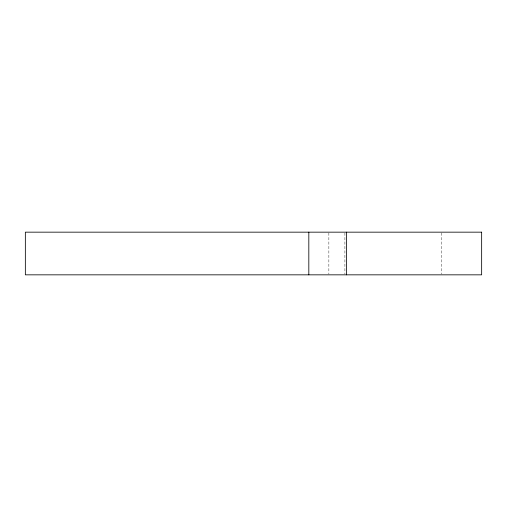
<?xml version="1.0" encoding="UTF-8"?>
<svg xmlns="http://www.w3.org/2000/svg" width="507" height="507" viewBox="0 0 507 507"><rect width="100%" height="100%" fill="white"/><g stroke="black" fill="none" stroke-linecap="round" stroke-linejoin="round"><path stroke-width="0.38" stroke-dasharray="2.54 1.9" d="M441.191 232.947L441.191 274.053M344.899 232.947L344.899 274.053M328.859 232.947L328.859 274.053"/><path stroke-width="0.76" d="M346.547 232.162L346.547 274.838M308.82 232.162L308.82 274.838M481.65 232.162L25.35 232.162L25.35 274.838L481.65 274.838L481.65 232.162"/></g></svg>
